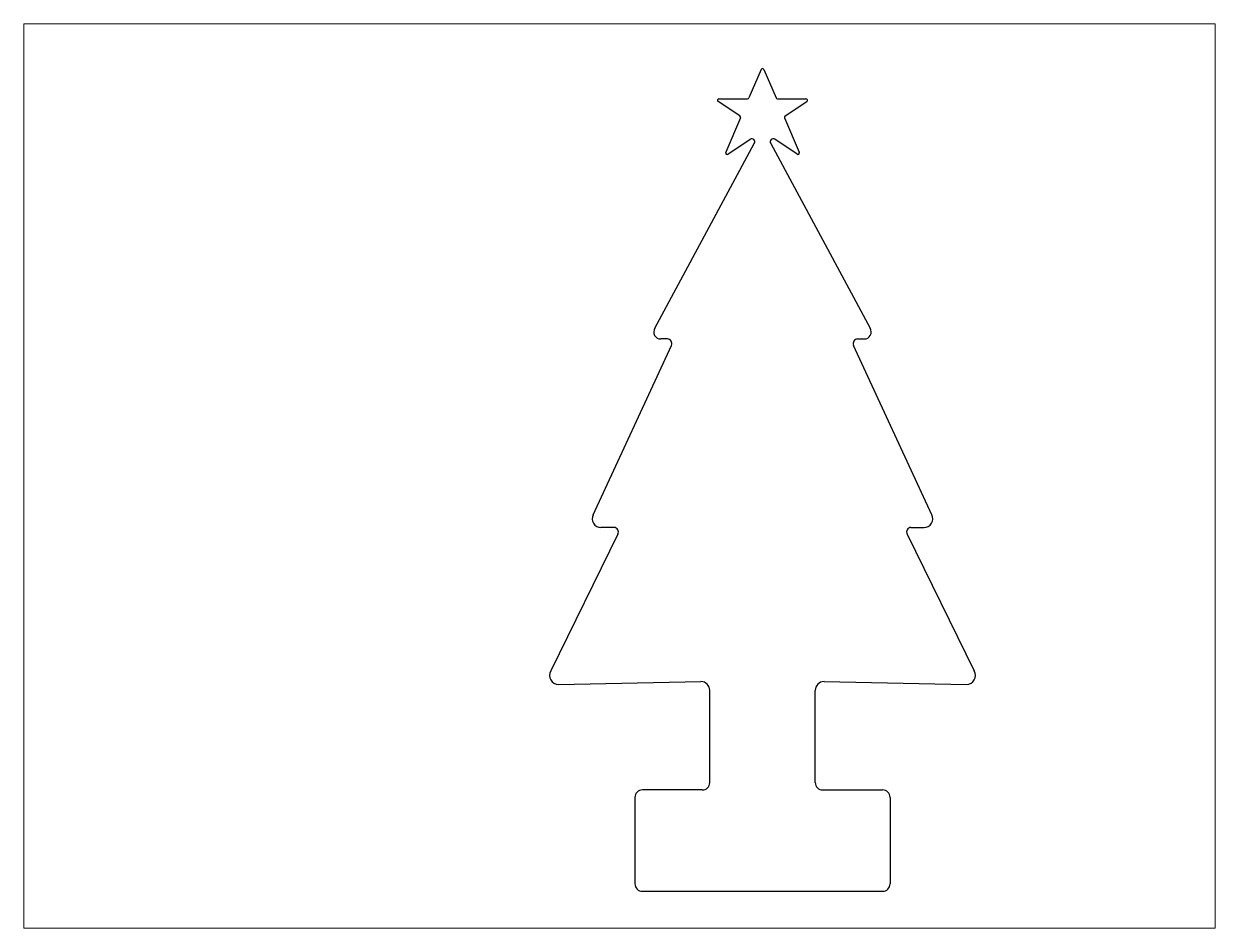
# Paper-space layout '布局1' of a CAD drawing. Header units: inches. Extents: x 26 to 231, y 20 to 176.
# The model-space entities are those that its viewports show. They can reach past a viewport. Long polylines and large blocks are cut down to what shows.
import ezdxf

# ---------------------------------------------------------------- set-up
doc = ezdxf.new("R2010")
doc.units = ezdxf.units.IN
doc.header["$LTSCALE"] = 1.2

msp = doc.modelspace()

# ---------------------------------------------------------------- linework, layer by layer
for p, q in [((3.982, 4.7006), (3.9009, 4.5109)), ((4.0004, 4.7006), (4.0815, 4.5109)), ((3.8401, 4.3896), (3.6946, 4.4865)), ((3.7002, 4.5048), (3.8917, 4.5048)), ((4.0907, 4.5048), (4.2821, 4.5048)), ((4.1423, 4.3896), (4.2877, 4.4865)), ((3.8437, 4.3773), (3.7452, 4.1469)), ((4.1386, 4.3773), (4.2372, 4.1469)), ((3.7599, 4.1347), (3.9087, 4.2338)), ((4.2224, 4.1347), (4.0737, 4.2338)), ((3.2709, 2.9705), (3.9364, 4.2062)), ((4.0459, 4.2062), (4.7114, 2.9705)), ((3.3553, 2.8988), (3.311, 2.8988)), ((4.627, 2.8988), (4.6713, 2.8988)), ((2.8584, 1.724), (3.3815, 2.8561)), ((5.1239, 1.724), (4.6008, 2.8561)), ((3.0231, 1.5939), (2.5756, 0.6793)), ((2.998, 1.6386), (2.9109, 1.6386)), ((4.9592, 1.5939), (5.4067, 0.6793)), ((4.9843, 1.6386), (5.0714, 1.6386)), ((2.6258, 0.5899), (3.5796, 0.6082)), ((4.4028, 0.6082), (5.3565, 0.5899)), ((3.6384, -0.0661), (3.6384, 0.5494)), ((4.344, -0.0661), (4.344, 0.5494)), ((3.5884, -0.1161), (3.1884, -0.1161)), ((4.394, -0.1161), (4.794, -0.1161)), ((3.1384, -0.1661), (3.1384, -0.7434)), ((4.844, -0.1661), (4.844, -0.7434)), ((3.1884, -0.7934), (4.794, -0.7934))]:
    msp.add_line(p, q)
for centre, radius, start, end in [((3.9912, 4.6966), 0.01, 23.15725, 156.84275), ((3.7002, 4.4948), 0.01, 90, 236.30993), ((3.8917, 4.5148), 0.01, 270, 336.84275), ((4.0907, 4.5148), 0.01, 203.15725, 270), ((4.2821, 4.4948), 0.01, 303.69007, 90), ((3.8345, 4.3813), 0.01, 336.84275, 56.30993), ((4.1478, 4.3813), 0.01, 123.69007, 203.15725), ((3.9197, 4.2172), 0.02, 326.49474, 123.69007), ((4.0626, 4.2172), 0.02, 56.30993, 213.50526), ((3.7544, 4.143), 0.01, 156.84275, 303.69007), ((4.228, 4.143), 0.01, 236.30993, 23.15725), ((3.311, 2.9458), 0.047, 148.36694, 270), ((4.6713, 2.9458), 0.047, 270, 31.63306), ((3.3553, 2.8694), 0.0294, 333.12274, 90), ((4.627, 2.8694), 0.0294, 90, 206.87726), ((2.9109, 1.6974), 0.0588, 153.12274, 270), ((5.0714, 1.6974), 0.0588, 270, 26.87726), ((2.998, 1.6092), 0.0294, 328.65024, 90), ((4.9843, 1.6092), 0.0294, 90, 211.34976), ((2.6258, 0.6487), 0.0588, 148.65024, 270), ((5.3565, 0.6487), 0.0588, 270, 31.34976), ((3.5796, 0.5494), 0.0588, 0, 90), ((4.4028, 0.5494), 0.0588, 90, 180), ((3.5884, -0.0661), 0.05, 270, 0), ((4.394, -0.0661), 0.05, 180, 270), ((3.1884, -0.1661), 0.05, 90, 180), ((4.794, -0.1661), 0.05, 0, 90), ((3.1884, -0.7434), 0.05, 180, 270), ((4.794, -0.7434), 0.05, 270, 0)]:
    msp.add_arc(centre, radius, start, end)

psp = doc.layouts.new('布局1')

# ---------------------------------------------------------------- viewports
at = {"layer": '0'}
psp.add_viewport(center=(128.5, 97.5), size=(205.6, 156), view_center_point=(3.0348, 1.9829), view_height=6.045622, dxfattribs=at)

doc.saveas('drawing.dxf')
